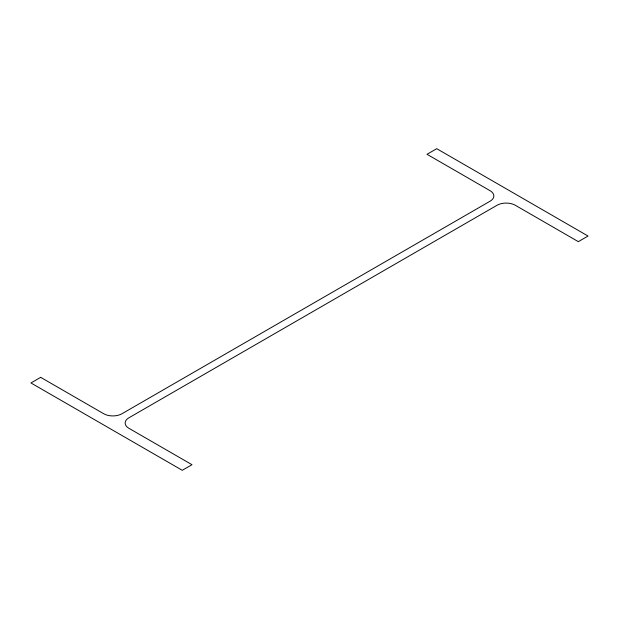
<?xml version="1.0" encoding="UTF-8"?>
<svg xmlns="http://www.w3.org/2000/svg" width="619" height="619" viewBox="0 0 619 619"><rect width="100%" height="100%" fill="white"/><g stroke="black" fill="none" stroke-linecap="round" stroke-linejoin="round"><path stroke-width="0.93" d="M40.676 377.342L30.95 382.96L182.265 470.316L191.991 464.707L128.938 428.309A12.891 7.443 0 0 1 128.938 417.779L497.049 205.253A12.891 7.443 0 0 1 515.279 205.253L578.324 241.658L588.05 236.04L436.735 148.684L427.009 154.293L490.062 190.691A12.891 7.443 0 0 1 490.062 201.221L121.951 413.747A12.891 7.443 0 0 1 103.721 413.747L40.676 377.342"/></g></svg>
